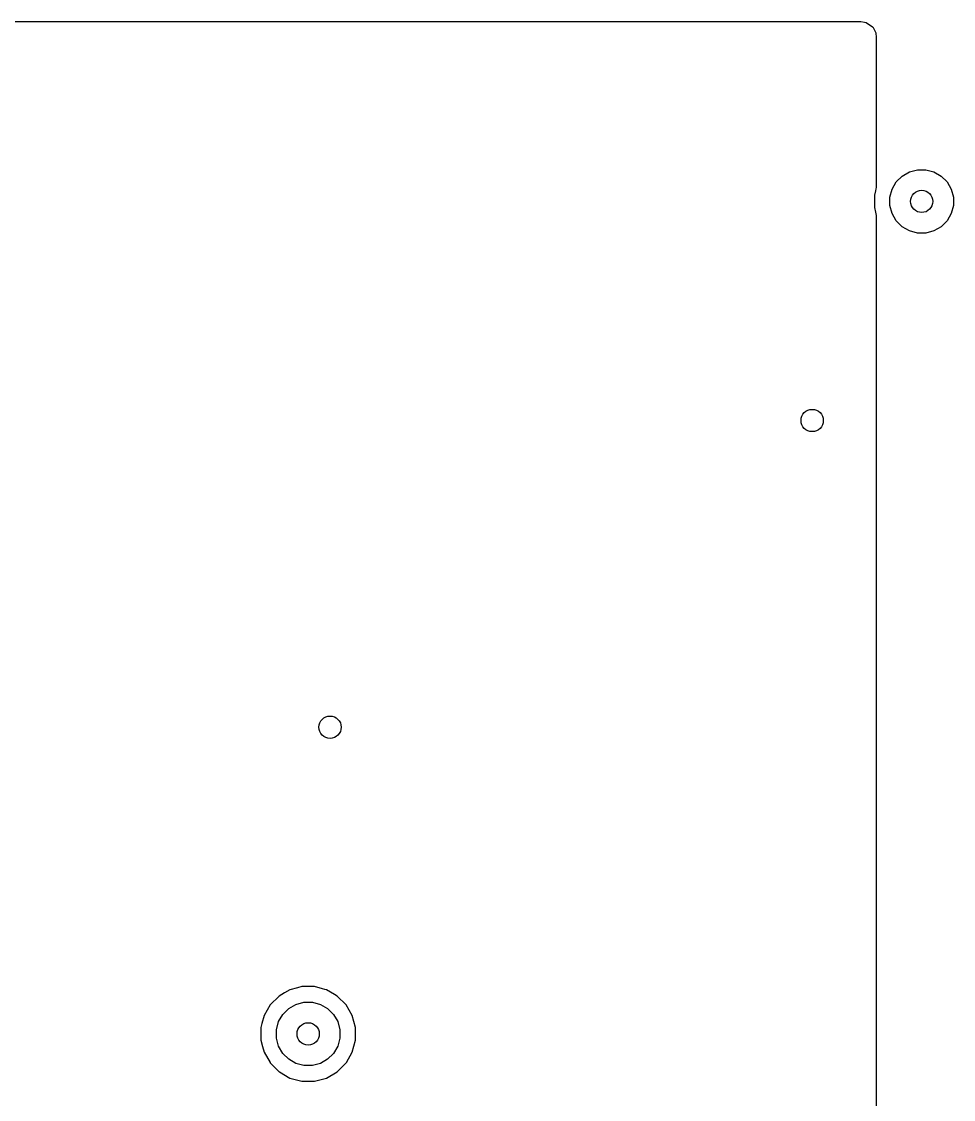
# Model space of a CAD drawing. Header units: inches. Extents: x 5.14 to 7.4, y -4.57 to -3.18.
# Drawn here: x 6.3273 to 6.6621, y -3.5703 to -3.1829 of the extents above; entities that cross this region are included whole.
import ezdxf

# ---------------------------------------------------------------- set-up
doc = ezdxf.new("R2010")
doc.units = ezdxf.units.IN
doc.header["$MEASUREMENT"] = 0
doc.layers.add('In2.Cu', color=33, linetype='CONTINUOUS', true_color=0xce7d2c)

msp = doc.modelspace()

# ---------------------------------------------------------------- linework, layer by layer
at = {"layer": 'In2.Cu', "linetype": 'CONTINUOUS'}
for p, q in [((5.14603, -3.18289), (6.62883, -3.18289)), ((6.62883, -3.18289), (6.6302, -3.18309)), ((6.6302, -3.18309), (6.63079, -3.18326)), ((6.63079, -3.18326), (6.6331, -3.18475)), ((6.6331, -3.18475), (6.63315, -3.1848)), ((6.63315, -3.1848), (6.63423, -3.18696)), ((6.63423, -3.18696), (6.6343, -3.18726)), ((6.6343, -3.18726), (6.63441, -3.1883)), ((6.63441, -3.1883), (6.63441, -3.24179)), ((6.64162, -3.24054), (6.64375, -3.23842)), ((6.64375, -3.23842), (6.64635, -3.23691)), ((6.64635, -3.23691), (6.64925, -3.23614)), ((6.64925, -3.23614), (6.65225, -3.23614)), ((6.65225, -3.23614), (6.65515, -3.23691)), ((6.65515, -3.23691), (6.65775, -3.23842)), ((6.65775, -3.23842), (6.65987, -3.24054)), ((6.63436, -3.24249), (6.63429, -3.24306)), ((6.63437, -3.24243), (6.63436, -3.24249)), ((6.63441, -3.24179), (6.63437, -3.24243)), ((6.64012, -3.24314), (6.64162, -3.24054)), ((6.65987, -3.24054), (6.66137, -3.24314)), ((6.63416, -3.24369), (6.63373, -3.2453)), ((6.63373, -3.2453), (6.63373, -3.2453)), ((6.63373, -3.2453), (6.63373, -3.24978)), ((6.63429, -3.24306), (6.63416, -3.24369)), ((6.63935, -3.24604), (6.64012, -3.24314)), ((6.63935, -3.24904), (6.63935, -3.24604)), ((6.66137, -3.24314), (6.66215, -3.24604)), ((6.66215, -3.24604), (6.66215, -3.24904)), ((6.63373, -3.24978), (6.63416, -3.25139)), ((6.64012, -3.25194), (6.63935, -3.24904)), ((6.66215, -3.24904), (6.66137, -3.25194)), ((6.63416, -3.25139), (6.63429, -3.25202)), ((6.63429, -3.25202), (6.63437, -3.25265)), ((6.63437, -3.25265), (6.63441, -3.25328)), ((6.63441, -3.25328), (6.63441, -3.87223)), ((6.64162, -3.25454), (6.64012, -3.25194)), ((6.66137, -3.25194), (6.65987, -3.25454)), ((6.64375, -3.25666), (6.64162, -3.25454)), ((6.64635, -3.25816), (6.64375, -3.25666)), ((6.65775, -3.25666), (6.65515, -3.25816)), ((6.65987, -3.25454), (6.65775, -3.25666)), ((6.64925, -3.25894), (6.64635, -3.25816)), ((6.65225, -3.25894), (6.64925, -3.25894)), ((6.65515, -3.25816), (6.65225, -3.25894)), ((6.41983, -3.53313), (6.41666, -3.5363)), ((6.42172, -3.53204), (6.41983, -3.53313)), ((6.41983, -3.53313), (6.41983, -3.53313)), ((6.41983, -3.53313), (6.41983, -3.53313)), ((6.41983, -3.53313), (6.41983, -3.53313)), ((6.42367, -3.53091), (6.42172, -3.53204)), ((6.4237, -3.53089), (6.42367, -3.53091)), ((6.42371, -3.53089), (6.4237, -3.53089)), ((6.4264, -3.53017), (6.42371, -3.53089)), ((6.42804, -3.52973), (6.4264, -3.53017)), ((6.43252, -3.52973), (6.42804, -3.52973)), ((6.42804, -3.52973), (6.42804, -3.52973)), ((6.4354, -3.53051), (6.43252, -3.52973)), ((6.43252, -3.52973), (6.43252, -3.52973)), ((6.43632, -3.53075), (6.4354, -3.53051)), ((6.4354, -3.53051), (6.4354, -3.53051)), ((6.43685, -3.53089), (6.43632, -3.53075)), ((6.43688, -3.53091), (6.43685, -3.53089)), ((6.43685, -3.53089), (6.43685, -3.53089)), ((6.43685, -3.53089), (6.43685, -3.53089)), ((6.43977, -3.53258), (6.43688, -3.53091)), ((6.44073, -3.53313), (6.43977, -3.53258)), ((6.44389, -3.5363), (6.44073, -3.53313)), ((6.44073, -3.53313), (6.44073, -3.53313)), ((6.44073, -3.53313), (6.44073, -3.53313)), ((6.44073, -3.53313), (6.44073, -3.53313)), ((6.41666, -3.5363), (6.41556, -3.53819)), ((6.41666, -3.5363), (6.41666, -3.5363)), ((6.41666, -3.5363), (6.41666, -3.5363)), ((6.41666, -3.5363), (6.41666, -3.5363)), ((6.41666, -3.5363), (6.41666, -3.5363)), ((6.42328, -3.53763), (6.42587, -3.53613)), ((6.42587, -3.53613), (6.42877, -3.53535)), ((6.42877, -3.53535), (6.43178, -3.53535)), ((6.43178, -3.53535), (6.43468, -3.53613)), ((6.43468, -3.53613), (6.43728, -3.53763)), ((6.4439, -3.5363), (6.44389, -3.5363)), ((6.44389, -3.5363), (6.44389, -3.5363)), ((6.44389, -3.5363), (6.44389, -3.5363)), ((6.44614, -3.54018), (6.4439, -3.5363)), ((6.41442, -3.54018), (6.41364, -3.54307)), ((6.41444, -3.54015), (6.41442, -3.54018)), ((6.41442, -3.54018), (6.41442, -3.54018)), ((6.41442, -3.54018), (6.41442, -3.54018)), ((6.41556, -3.53819), (6.41444, -3.54015)), ((6.41965, -3.54235), (6.42115, -3.53975)), ((6.42115, -3.53975), (6.42328, -3.53763)), ((6.43728, -3.53763), (6.4394, -3.53975)), ((6.4394, -3.53975), (6.4409, -3.54235)), ((6.4473, -3.54451), (6.44614, -3.54018)), ((6.44614, -3.54018), (6.44614, -3.54018)), ((6.41364, -3.54307), (6.41326, -3.54451)), ((6.41326, -3.54451), (6.41326, -3.54899)), ((6.41364, -3.54307), (6.41364, -3.54307)), ((6.41364, -3.54307), (6.41364, -3.54307)), ((6.41887, -3.54525), (6.41965, -3.54235)), ((6.4409, -3.54235), (6.44168, -3.54525)), ((6.4473, -3.54899), (6.4473, -3.54451)), ((6.41887, -3.54825), (6.41887, -3.54525)), ((6.41965, -3.55115), (6.41887, -3.54825)), ((6.44168, -3.54825), (6.4409, -3.55115)), ((6.44168, -3.54525), (6.44168, -3.54825)), ((6.41326, -3.54899), (6.41388, -3.55133)), ((6.41388, -3.55133), (6.41442, -3.55332)), ((6.42115, -3.55375), (6.41965, -3.55115)), ((6.4409, -3.55115), (6.4394, -3.55375)), ((6.44614, -3.55332), (6.4473, -3.54899)), ((6.41442, -3.55332), (6.41442, -3.55332)), ((6.41442, -3.55332), (6.41444, -3.55336)), ((6.41444, -3.55336), (6.41658, -3.55708)), ((6.42328, -3.55588), (6.42115, -3.55375)), ((6.42587, -3.55738), (6.42328, -3.55588)), ((6.43728, -3.55588), (6.43468, -3.55738)), ((6.4394, -3.55375), (6.43728, -3.55588)), ((6.444, -3.55703), (6.44614, -3.55332)), ((6.44614, -3.55332), (6.44614, -3.55332)), ((6.44614, -3.55332), (6.44614, -3.55332)), ((6.41658, -3.55708), (6.41664, -3.55718)), ((6.41664, -3.55718), (6.41665, -3.5572)), ((6.41665, -3.5572), (6.41983, -3.56037)), ((6.42877, -3.55815), (6.42587, -3.55738)), ((6.43178, -3.55815), (6.42877, -3.55815)), ((6.43468, -3.55738), (6.43178, -3.55815)), ((6.44073, -3.56037), (6.44389, -3.5572)), ((6.44389, -3.5572), (6.444, -3.55703)), ((6.41983, -3.56037), (6.41985, -3.56039)), ((6.41985, -3.56039), (6.41995, -3.56044)), ((6.41995, -3.56044), (6.42371, -3.56261)), ((6.42371, -3.56261), (6.42371, -3.56261)), ((6.42371, -3.56261), (6.42804, -3.56377)), ((6.42804, -3.56377), (6.42804, -3.56377)), ((6.42804, -3.56377), (6.43252, -3.56377)), ((6.43252, -3.56377), (6.43685, -3.56261)), ((6.43252, -3.56377), (6.43252, -3.56377)), ((6.43685, -3.56261), (6.44073, -3.56037))]:
    msp.add_line(p, q, dxfattribs=at)
at = {"layer": 'In2.Cu'}
for centre in [(6.65075, -3.24754), (6.61138, -3.32628), (6.43815, -3.43652), (6.43028, -3.54675)]:
    msp.add_circle(centre, 0.004, dxfattribs=at)

doc.saveas('drawing.dxf')
